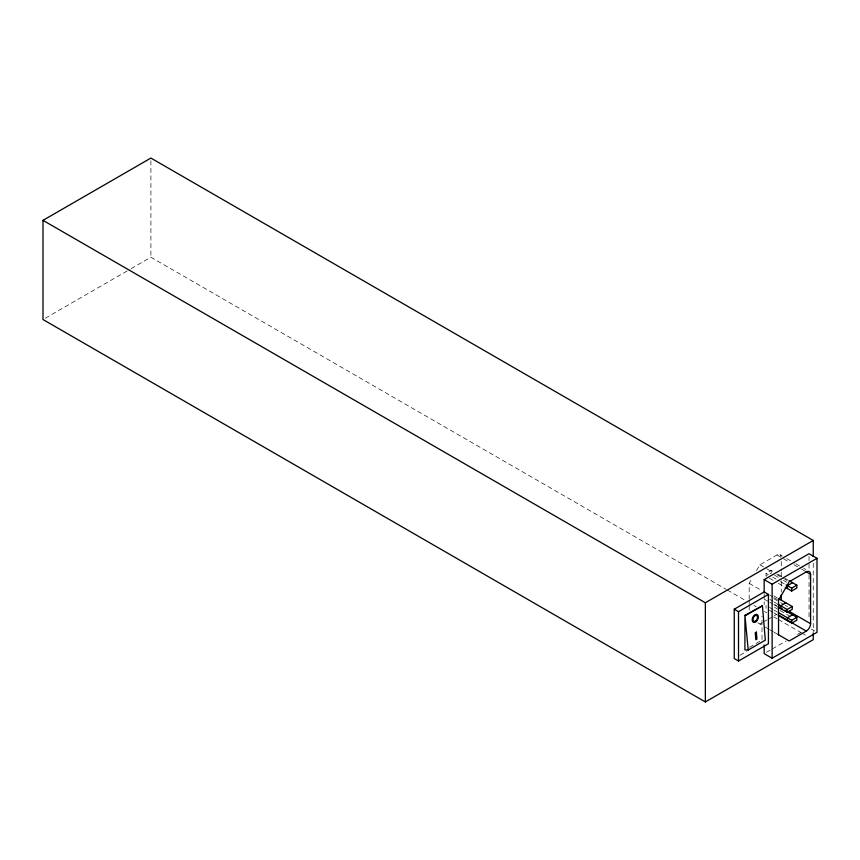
<?xml version="1.0" encoding="UTF-8"?>
<svg xmlns="http://www.w3.org/2000/svg" width="860" height="860" viewBox="0 0 860 860"><rect width="100%" height="100%" fill="white"/><g stroke="black" fill="none" stroke-linecap="round" stroke-linejoin="round"><path stroke-width="0.64" stroke-dasharray="4.3 3.22" d="M749.2 599.259L749.2 583.317L751.876 578.694M756.553 570.599L759.885 564.816L776.978 554.947A6.042 3.494 -60 0 1 781.213 556.786M45.322 318.2L130.01 269.298M131.171 268.632L150.898 257.237L726.098 589.326M771.194 570.374L771.194 573.255L766.045 576.221L766.045 573.341L771.194 570.374L773.419 571.663M759.885 624.027L762.164 622.715M763.304 622.049L766.722 620.082M767.862 619.426L776.978 614.158M749.479 647.29L762.014 640.055L762.014 616.147M739.998 655.245L746.899 651.257M766.464 652.299L771.065 649.644M772.216 648.978L786.018 641.012M797.521 634.368L802.122 631.713M779.999 554.646L782.256 555.947M786.771 558.559L794.672 563.117M795.801 563.762L802.573 567.675M803.702 568.331L805.949 569.632M776.978 554.947L782.621 558.204M783.514 558.721L789.394 562.107M793.909 564.719L800.434 568.492M801.563 569.137L806.314 571.879M777.881 574.243L783.449 577.458M784.567 578.103L787.911 580.027M759.885 564.816L765.529 568.073M766.658 568.718L772.301 571.975M776.817 574.587L783.578 578.49M784.707 579.145L786.964 580.446M774.538 575.189L778.999 577.759M783.449 580.339L786.792 582.263M766.045 573.341L768.281 574.63M772.742 577.211L776.086 579.135M780.547 581.715L784.997 584.284M769.399 578.157L773.85 580.726M778.311 583.306L784.997 587.165M773.731 595.819L777.203 597.818M749.2 583.317L761.616 590.487M769.517 595.045L772.904 597.001M774.032 597.646L777.408 599.603M773.731 598.689L779.525 602.032M780.676 602.699L784.148 604.709M785.309 605.375L787.62 606.708M769.754 599.452L773.226 601.452M774.376 602.129L776.698 603.462M774.538 604.429L776.763 605.72M763.959 598.99L768.593 601.656M769.754 602.333L773.226 604.333M774.376 604.999L776.698 606.343M774.538 607.311L778.999 609.88M780.106 610.525L790.136 616.319M811.303 629.036L814.721 631.014M769.399 607.396L772.742 609.332M773.85 609.976L777.193 611.901M769.399 610.278L772.742 612.202M773.85 612.847L777.193 614.782M727.259 590.003L745.856 600.731M753.983 605.429L756.316 606.773M764.443 611.471L766.765 612.814M773.742 616.835L777.225 618.845M778.386 619.522L800.466 632.261M801.628 632.938L806.282 635.615M757.746 622.79L764.4 626.628M765.002 626.983L768.915 629.24M769.517 629.584L773.43 631.842M774.032 632.186L778.537 634.798M813.248 563.246L813.248 631.605M809.034 556.355L809.034 569.567M809.034 574.856L809.034 619.802M781.256 561.419L781.256 570.75M781.256 572.083L781.256 580.081M781.256 581.414L781.256 592.088M766.045 605.462L766.045 608.342M764.164 594.153L764.164 604.73M749.2 600.592L749.2 604.569M749.2 605.902L749.2 611.213M150.898 160.745L150.898 257.237"/><path stroke-width="1.29" d="M813.248 632.938L813.248 639.646L705.351 701.943L43 319.533L43 220.353L150.898 158.057L813.248 540.467L813.248 556.549M43 220.353L705.351 602.763L813.248 540.467M764.164 592.83L764.164 579.618L809.034 553.711L817 558.312L817 632.326L772.13 658.233L764.164 653.632L764.164 645M764.164 579.618L772.13 584.22L817 558.312M734.246 609.224L764.164 591.949L768.421 594.411L768.421 643.753L738.514 661.028L734.246 658.567L734.246 609.224L738.514 611.686L768.421 594.411M792.554 582.714L787.416 585.682L787.416 588.562M786.115 584.929L791.695 588.154L796.833 585.176L796.833 588.057L791.695 591.024L786.115 587.81M744.921 615.384L762.444 605.762L765.314 640.152L748.221 650.02L744.921 649.923L744.921 615.384L748.221 650.02M745.351 615.631L762.444 605.762M785.846 602.806L780.697 605.773L780.697 608.654M777.849 604.129L787.115 609.471L792.254 606.504L792.254 609.385L787.115 612.352L777.849 607.009M792.554 614.836L787.416 617.803L787.416 620.683M778.311 612.546L791.695 620.264L796.833 617.297L796.833 620.178L791.695 623.145L778.311 615.427M778.537 634.798L778.537 600.259L789.222 581.747L806.314 571.879A6.042 3.494 -60 0 1 810.593 574.351L810.593 623.693A6.042 3.494 -60 0 1 806.314 631.089L789.222 640.958L777.945 634.454M806.078 571.75L810.593 574.351M789.029 580.672L796.833 585.176M778.364 598.485L792.254 606.504M789.147 611.32L810.593 623.693M778.999 607.009L782.342 608.934M784.567 610.224L796.833 617.297M779.235 615.459L806.314 631.089M791.695 588.154L791.695 591.024M791.695 620.264L791.695 623.145M787.115 609.471L787.115 612.352M781.256 594.755L781.256 600.087M772.13 584.22L772.13 658.233M738.514 611.686L738.514 661.028M705.351 602.763L705.351 701.943M756.381 632.132L755.241 632.788L755.822 639.786L756.961 639.13L756.381 632.132M756.402 621.447A4.311 2.72 -65.3 0 0 757.155 614.534A4.311 2.72 -65.3 0 0 752.231 619.221A4.311 2.72 -65.3 0 0 756.402 621.447M756.101 620.662A3.204 2.021 -65.3 0 0 756.671 615.524A3.204 2.021 -65.3 0 0 753.005 619.007A3.204 2.021 -65.3 0 0 756.101 620.662"/></g></svg>
